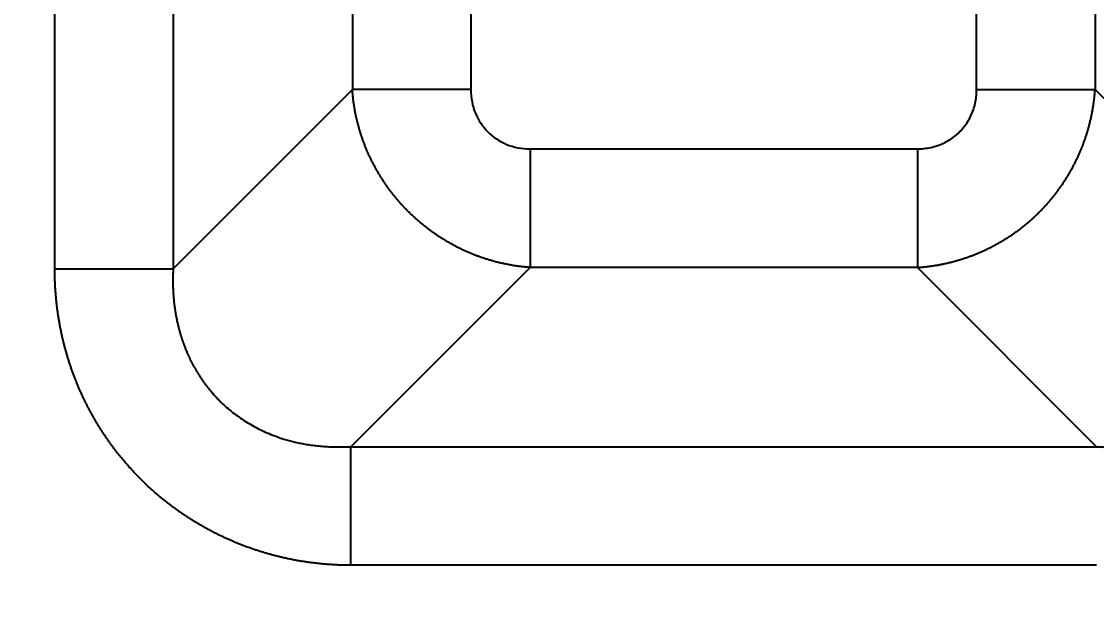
# Model space of a CAD drawing. Header units: millimetres. Extents: x -1286 to 291, y 5350 to 5880.
# Drawn here: x -1082.28 to -1065.04, y 5659.5 to 5668.75 of the extents above; entities that cross this region are included whole.
import ezdxf

# ---------------------------------------------------------------- set-up
doc = ezdxf.new("R2010")
doc.units = ezdxf.units.MM
doc.layers.add('dim', color=82, linetype='Continuous', lineweight=9)
doc.layers.add('粗实线层', color=7, linetype='Continuous', lineweight=35)
doc.dimstyles.new('ISO-25', dxfattribs={"dimscale": 1.5, "dimtxt": 2.5, "dimasz": 2.5, "dimexe": 1.25, "dimexo": 0.625, "dimtad": 1, "dimtxsty": 'Standard', "dimcen": 2.5, "dimadec": 0, "dimazin": 0, "dimtfac": 1, "dimtmove": 0, "dimatfit": 3, "dimfxl": 0, "dimarcsym": 0})

# ---------------------------------------------------------------- blocks, each defined once
blk = doc.blocks.new('*D39')
at = {"layer": 'Defpoints', "color": 0, "lineweight": 18, "transparency": 16777216}
for p in [(-981.514, 5754.075), (-1136.803, 5623.235)]:
    blk.add_point(p, dxfattribs=at)
at = {"layer": 'dim', "color": 0, "lineweight": -2, "transparency": 16777216}
for p, q in [((-931.597, 5796.133), (-979.219, 5756.008)), ((-1136.803, 5623.235), (-981.514, 5754.075)), ((-1139.097, 5621.302), (-1141.391, 5619.369))]:
    blk.add_line(p, q, dxfattribs=at)
at = {"layer": 'dim', "color": 0, "lineweight": 18, "transparency": 16777216}
for points in [[(-979.542, 5756.391), (-978.897, 5755.626), (-981.514, 5754.075)], [(-1139.419, 5621.684), (-1138.775, 5620.92), (-1136.803, 5623.235)]]:
    blk.add_solid(points, dxfattribs=at)
at = {"layer": 'dim', "color": 0, "lineweight": 18, "transparency": 16777216, "insert": (-942.427, 5790.849), "char_height": 3.75, "attachment_point": 5, "rotation": 40.1161}
blk.add_mtext('∅203,06', dxfattribs=at)

msp = doc.modelspace()

# ---------------------------------------------------------------- linework, layer by layer
at = {"layer": '粗实线层', "lineweight": 25}
for p, q in [((-1081.747, 5664.787), (-1081.747, 5676.745)), ((-1079.847, 5676.745), (-1079.847, 5664.787)), ((-1076.974, 5673.872), (-1076.974, 5667.66)), ((-1075.073, 5673.872), (-1075.073, 5667.66)), ((-1066.961, 5667.66), (-1066.961, 5673.872)), ((-1065.061, 5673.872), (-1065.061, 5667.66)), ((-1079.847, 5664.787), (-1076.974, 5667.66)), ((-1065.061, 5667.66), (-1062.188, 5664.788)), ((-1074.123, 5666.71), (-1067.912, 5666.71)), ((-1074.123, 5664.81), (-1076.996, 5661.937)), ((-1067.912, 5664.81), (-1074.123, 5664.81)), ((-1065.039, 5661.937), (-1067.912, 5664.81)), ((-1076.996, 5661.937), (-1065.039, 5661.937)), ((-1065.039, 5660.036), (-1076.996, 5660.036))]:
    msp.add_line(p, q, dxfattribs=at)
for radius in [87.342, 87.216, 86.564]:
    msp.add_circle((-1053.128, 5688.655), radius, dxfattribs=at)
for centre, radius, start, end in [((-1053.128, 5688.655), 86.224, 180.08059, 269.91941), ((-1053.128, 5688.655), 85.581, 180.90297, 269.09703), ((-1053.128, 5688.655), 83.696, 181.96796, 267.77604), ((-1053.128, 5688.655), 82.706, 182.5804, 267.41961), ((-1059.158, 5688.655), 101.531, 191.59189, 353.81047), ((-1059.158, 5688.655), 102.032, 191.56871, 353.81047), ((-1059.158, 5688.655), 100.442, 191.71935, 339.08959), ((-1059.158, 5688.655), 100.141, 191.71934, 339.08959), ((-1059.158, 5688.655), 100.022, 191.73334, 338.88345), ((-1059.158, 5688.655), 99.521, 191.82936, 338.86382), ((-1059.158, 5688.655), 102.401, 208.57791, 345.69153), ((-1059.158, 5688.655), 102.402, 208.57791, 345.69153)]:
    msp.add_arc(centre, radius, start, end, dxfattribs=at)
for points, degree, knots in [([(-1074.123, 5664.81), (-1074.132, 5664.81), (-1074.15, 5664.812), (-1074.177, 5664.814), (-1074.204, 5664.816), (-1074.231, 5664.819), (-1074.258, 5664.822), (-1074.285, 5664.825), (-1074.312, 5664.829), (-1074.339, 5664.832), (-1074.366, 5664.836), (-1074.392, 5664.84), (-1074.419, 5664.845), (-1074.446, 5664.85), (-1074.473, 5664.854), (-1074.499, 5664.86), (-1074.526, 5664.865), (-1074.552, 5664.871), (-1074.579, 5664.877), (-1074.606, 5664.883), (-1074.632, 5664.889), (-1074.658, 5664.896), (-1074.685, 5664.902), (-1074.711, 5664.91), (-1074.737, 5664.917), (-1074.763, 5664.924), (-1074.789, 5664.932), (-1074.815, 5664.94), (-1074.841, 5664.949), (-1074.867, 5664.957), (-1074.893, 5664.966), (-1074.919, 5664.975), (-1074.945, 5664.984), (-1074.97, 5664.993), (-1074.996, 5665.003), (-1075.021, 5665.013), (-1075.046, 5665.023), (-1075.072, 5665.033), (-1075.097, 5665.044), (-1075.122, 5665.055), (-1075.147, 5665.066), (-1075.172, 5665.077), (-1075.197, 5665.089), (-1075.221, 5665.1), (-1075.246, 5665.112), (-1075.27, 5665.124), (-1075.295, 5665.137), (-1075.319, 5665.149), (-1075.343, 5665.162), (-1075.367, 5665.175), (-1075.391, 5665.188), (-1075.415, 5665.202), (-1075.439, 5665.215), (-1075.462, 5665.229), (-1075.486, 5665.243), (-1075.509, 5665.257), (-1075.533, 5665.272), (-1075.556, 5665.287), (-1075.579, 5665.302), (-1075.602, 5665.317), (-1075.624, 5665.332), (-1075.647, 5665.347), (-1075.669, 5665.363), (-1075.692, 5665.379), (-1075.714, 5665.395), (-1075.736, 5665.411), (-1075.758, 5665.428), (-1075.78, 5665.445), (-1075.801, 5665.461), (-1075.823, 5665.478), (-1075.844, 5665.496), (-1075.865, 5665.513), (-1075.886, 5665.531), (-1075.907, 5665.549), (-1075.928, 5665.567), (-1075.948, 5665.585), (-1075.969, 5665.603), (-1075.989, 5665.622), (-1076.009, 5665.64), (-1076.029, 5665.659), (-1076.048, 5665.678), (-1076.068, 5665.698), (-1076.087, 5665.717), (-1076.107, 5665.737), (-1076.126, 5665.756), (-1076.145, 5665.776), (-1076.163, 5665.796), (-1076.182, 5665.816), (-1076.2, 5665.837), (-1076.218, 5665.857), (-1076.236, 5665.878), (-1076.254, 5665.899), (-1076.272, 5665.92), (-1076.289, 5665.941), (-1076.306, 5665.962), (-1076.323, 5665.984), (-1076.34, 5666.006), (-1076.357, 5666.027), (-1076.373, 5666.049), (-1076.39, 5666.071), (-1076.406, 5666.093), (-1076.421, 5666.116), (-1076.437, 5666.138), (-1076.453, 5666.161), (-1076.468, 5666.184), (-1076.483, 5666.206), (-1076.498, 5666.229), (-1076.513, 5666.252), (-1076.527, 5666.276), (-1076.541, 5666.299), (-1076.555, 5666.323), (-1076.569, 5666.346), (-1076.583, 5666.37), (-1076.596, 5666.394), (-1076.609, 5666.418), (-1076.622, 5666.442), (-1076.635, 5666.466), (-1076.648, 5666.49), (-1076.66, 5666.514), (-1076.672, 5666.539), (-1076.684, 5666.564), (-1076.696, 5666.588), (-1076.707, 5666.613), (-1076.718, 5666.638), (-1076.729, 5666.663), (-1076.74, 5666.688), (-1076.751, 5666.713), (-1076.761, 5666.738), (-1076.771, 5666.764), (-1076.781, 5666.789), (-1076.791, 5666.815), (-1076.8, 5666.84), (-1076.809, 5666.866), (-1076.818, 5666.891), (-1076.827, 5666.917), (-1076.835, 5666.943), (-1076.844, 5666.969), (-1076.852, 5666.995), (-1076.859, 5667.021), (-1076.867, 5667.047), (-1076.874, 5667.073), (-1076.881, 5667.1), (-1076.888, 5667.126), (-1076.895, 5667.152), (-1076.901, 5667.179), (-1076.907, 5667.205), (-1076.913, 5667.232), (-1076.919, 5667.258), (-1076.924, 5667.285), (-1076.929, 5667.311), (-1076.934, 5667.338), (-1076.939, 5667.365), (-1076.943, 5667.392), (-1076.947, 5667.418), (-1076.951, 5667.445), (-1076.955, 5667.472), (-1076.958, 5667.499), (-1076.962, 5667.526), (-1076.964, 5667.553), (-1076.967, 5667.58), (-1076.97, 5667.607), (-1076.972, 5667.633), (-1076.973, 5667.651), (-1076.974, 5667.66)], 3, [0, 0, 0, 0, 0.006241, 0.012481, 0.018719, 0.024957, 0.031194, 0.03743, 0.043666, 0.0499, 0.056133, 0.062366, 0.068597, 0.074828, 0.081058, 0.087287, 0.093515, 0.099743, 0.10597, 0.112195, 0.118421, 0.124645, 0.130869, 0.137091, 0.143314, 0.149535, 0.155756, 0.161976, 0.168195, 0.174414, 0.180632, 0.186849, 0.193066, 0.199282, 0.205497, 0.211712, 0.217926, 0.22414, 0.230353, 0.236565, 0.242777, 0.248989, 0.255199, 0.26141, 0.26762, 0.273829, 0.280038, 0.286246, 0.292454, 0.298662, 0.304869, 0.311075, 0.317282, 0.323487, 0.329693, 0.335898, 0.342103, 0.348307, 0.354511, 0.360714, 0.366918, 0.373121, 0.379323, 0.385526, 0.391728, 0.39793, 0.404131, 0.410333, 0.416534, 0.422734, 0.428935, 0.435136, 0.441336, 0.447536, 0.453736, 0.459936, 0.466135, 0.472335, 0.478534, 0.484733, 0.490932, 0.497131, 0.50333, 0.509529, 0.515728, 0.521927, 0.528126, 0.534325, 0.540523, 0.546722, 0.552921, 0.55912, 0.565318, 0.571517, 0.577716, 0.583915, 0.590114, 0.596313, 0.602513, 0.608712, 0.614912, 0.621111, 0.627311, 0.633511, 0.639711, 0.645912, 0.652112, 0.658313, 0.664514, 0.670715, 0.676916, 0.683118, 0.68932, 0.695522, 0.701725, 0.707927, 0.71413, 0.720334, 0.726538, 0.732742, 0.738946, 0.745151, 0.751356, 0.757562, 0.763768, 0.769974, 0.776181, 0.782388, 0.788596, 0.794804, 0.801012, 0.807221, 0.813431, 0.819641, 0.825852, 0.832063, 0.838274, 0.844486, 0.850699, 0.856912, 0.863126, 0.869341, 0.875556, 0.881771, 0.887988, 0.894205, 0.900422, 0.90664, 0.912859, 0.919079, 0.925299, 0.93152, 0.937742, 0.943964, 0.950187, 0.956411, 0.962636, 0.968861, 0.975087, 0.981314, 0.987542, 0.993771, 1, 1, 1, 1]), ([(-1067.912, 5664.81), (-1067.903, 5664.81), (-1067.885, 5664.812), (-1067.858, 5664.814), (-1067.831, 5664.816), (-1067.805, 5664.819), (-1067.778, 5664.822), (-1067.751, 5664.825), (-1067.724, 5664.828), (-1067.698, 5664.832), (-1067.671, 5664.836), (-1067.644, 5664.84), (-1067.618, 5664.844), (-1067.591, 5664.849), (-1067.564, 5664.853), (-1067.538, 5664.858), (-1067.511, 5664.864), (-1067.485, 5664.869), (-1067.458, 5664.875), (-1067.432, 5664.881), (-1067.406, 5664.887), (-1067.379, 5664.893), (-1067.353, 5664.9), (-1067.327, 5664.907), (-1067.3, 5664.914), (-1067.274, 5664.922), (-1067.248, 5664.929), (-1067.222, 5664.937), (-1067.196, 5664.945), (-1067.17, 5664.953), (-1067.144, 5664.962), (-1067.119, 5664.971), (-1067.093, 5664.98), (-1067.067, 5664.989), (-1067.042, 5664.998), (-1067.016, 5665.008), (-1066.991, 5665.018), (-1066.965, 5665.028), (-1066.94, 5665.039), (-1066.915, 5665.049), (-1066.89, 5665.06), (-1066.865, 5665.071), (-1066.84, 5665.082), (-1066.815, 5665.094), (-1066.79, 5665.106), (-1066.766, 5665.118), (-1066.741, 5665.13), (-1066.717, 5665.142), (-1066.692, 5665.155), (-1066.668, 5665.168), (-1066.644, 5665.181), (-1066.62, 5665.194), (-1066.596, 5665.208), (-1066.572, 5665.222), (-1066.548, 5665.236), (-1066.525, 5665.25), (-1066.501, 5665.264), (-1066.478, 5665.279), (-1066.455, 5665.294), (-1066.432, 5665.309), (-1066.409, 5665.324), (-1066.386, 5665.339), (-1066.363, 5665.355), (-1066.341, 5665.371), (-1066.318, 5665.387), (-1066.296, 5665.403), (-1066.274, 5665.42), (-1066.252, 5665.436), (-1066.23, 5665.453), (-1066.209, 5665.47), (-1066.187, 5665.488), (-1066.166, 5665.505), (-1066.144, 5665.523), (-1066.123, 5665.541), (-1066.103, 5665.559), (-1066.082, 5665.577), (-1066.061, 5665.596), (-1066.041, 5665.614), (-1066.021, 5665.633), (-1066.001, 5665.652), (-1065.981, 5665.671), (-1065.961, 5665.691), (-1065.941, 5665.71), (-1065.922, 5665.73), (-1065.903, 5665.75), (-1065.884, 5665.77), (-1065.865, 5665.79), (-1065.846, 5665.811), (-1065.828, 5665.831), (-1065.81, 5665.852), (-1065.792, 5665.873), (-1065.774, 5665.894), (-1065.756, 5665.915), (-1065.739, 5665.936), (-1065.721, 5665.958), (-1065.704, 5665.98), (-1065.687, 5666.001), (-1065.671, 5666.023), (-1065.654, 5666.045), (-1065.638, 5666.068), (-1065.622, 5666.09), (-1065.606, 5666.113), (-1065.59, 5666.135), (-1065.575, 5666.158), (-1065.56, 5666.181), (-1065.544, 5666.204), (-1065.53, 5666.227), (-1065.515, 5666.251), (-1065.501, 5666.274), (-1065.486, 5666.298), (-1065.472, 5666.321), (-1065.459, 5666.345), (-1065.445, 5666.369), (-1065.432, 5666.393), (-1065.419, 5666.417), (-1065.406, 5666.442), (-1065.393, 5666.466), (-1065.381, 5666.49), (-1065.369, 5666.515), (-1065.357, 5666.54), (-1065.345, 5666.564), (-1065.333, 5666.589), (-1065.322, 5666.614), (-1065.311, 5666.639), (-1065.3, 5666.664), (-1065.29, 5666.689), (-1065.279, 5666.715), (-1065.269, 5666.74), (-1065.259, 5666.765), (-1065.249, 5666.791), (-1065.24, 5666.817), (-1065.231, 5666.842), (-1065.222, 5666.868), (-1065.213, 5666.894), (-1065.204, 5666.92), (-1065.196, 5666.945), (-1065.188, 5666.971), (-1065.18, 5666.997), (-1065.173, 5667.024), (-1065.165, 5667.05), (-1065.158, 5667.076), (-1065.151, 5667.102), (-1065.144, 5667.128), (-1065.138, 5667.155), (-1065.132, 5667.181), (-1065.126, 5667.208), (-1065.12, 5667.234), (-1065.115, 5667.26), (-1065.109, 5667.287), (-1065.104, 5667.314), (-1065.1, 5667.34), (-1065.095, 5667.367), (-1065.091, 5667.393), (-1065.087, 5667.42), (-1065.083, 5667.447), (-1065.079, 5667.473), (-1065.076, 5667.5), (-1065.073, 5667.527), (-1065.07, 5667.553), (-1065.067, 5667.58), (-1065.065, 5667.607), (-1065.063, 5667.634), (-1065.061, 5667.652), (-1065.061, 5667.66)], 3, [0, 0, 0, 0, 0.006177, 0.012354, 0.018532, 0.024711, 0.030891, 0.037071, 0.043252, 0.049434, 0.055616, 0.061799, 0.067982, 0.074166, 0.080351, 0.086537, 0.092724, 0.098912, 0.105101, 0.11129, 0.117481, 0.123672, 0.129864, 0.136058, 0.142251, 0.148446, 0.154641, 0.160838, 0.167034, 0.173232, 0.179431, 0.18563, 0.19183, 0.198031, 0.204233, 0.210436, 0.21664, 0.222845, 0.229051, 0.235259, 0.241468, 0.247678, 0.25389, 0.260103, 0.266319, 0.272535, 0.278754, 0.284973, 0.291194, 0.297416, 0.30364, 0.309864, 0.31609, 0.322316, 0.328543, 0.334772, 0.341001, 0.347231, 0.353461, 0.359693, 0.365925, 0.372158, 0.378391, 0.384625, 0.39086, 0.397095, 0.403332, 0.409568, 0.415806, 0.422044, 0.428283, 0.434523, 0.440763, 0.447004, 0.453245, 0.459486, 0.465728, 0.47197, 0.478212, 0.484455, 0.490697, 0.49694, 0.503183, 0.509425, 0.515668, 0.52191, 0.528152, 0.534393, 0.540634, 0.546875, 0.553116, 0.559355, 0.565595, 0.571833, 0.578071, 0.584309, 0.590546, 0.596782, 0.603018, 0.609253, 0.615487, 0.621721, 0.627954, 0.634187, 0.640418, 0.64665, 0.65288, 0.659109, 0.665338, 0.671565, 0.677791, 0.684017, 0.690241, 0.696464, 0.702686, 0.708906, 0.715125, 0.721342, 0.727558, 0.733772, 0.739985, 0.746196, 0.752405, 0.758614, 0.764821, 0.771027, 0.777231, 0.783435, 0.789638, 0.79584, 0.802041, 0.808241, 0.81444, 0.820639, 0.826837, 0.833033, 0.839229, 0.845424, 0.851618, 0.857812, 0.864004, 0.870196, 0.876386, 0.882575, 0.888763, 0.894951, 0.901137, 0.907322, 0.913506, 0.91969, 0.925872, 0.932054, 0.938235, 0.944415, 0.950595, 0.956774, 0.962951, 0.969128, 0.975305, 0.98148, 0.987654, 0.993828, 1, 1, 1, 1]), ([(-1066.961, 5667.66), (-1066.858, 5667.66), (-1066.754, 5667.66), (-1066.549, 5667.66), (-1066.447, 5667.66), (-1066.25, 5667.66), (-1066.153, 5667.66), (-1065.968, 5667.66), (-1065.879, 5667.66), (-1065.71, 5667.66), (-1065.63, 5667.66), (-1065.481, 5667.66), (-1065.413, 5667.66), (-1065.289, 5667.66), (-1065.233, 5667.66), (-1065.136, 5667.66), (-1065.095, 5667.66), (-1065.061, 5667.66)], 3, [0, 0, 0, 0, 0.125, 0.125, 0.25, 0.25, 0.375, 0.375, 0.5, 0.5, 0.625, 0.625, 0.75, 0.75, 0.875, 0.875, 1, 1, 1, 1]), ([(-1074.123, 5666.71), (-1074.123, 5666.606), (-1074.123, 5666.503), (-1074.123, 5666.298), (-1074.123, 5666.196), (-1074.123, 5665.999), (-1074.123, 5665.902), (-1074.123, 5665.717), (-1074.123, 5665.627), (-1074.123, 5665.459), (-1074.123, 5665.379), (-1074.123, 5665.23), (-1074.123, 5665.162), (-1074.123, 5665.038), (-1074.123, 5664.982), (-1074.123, 5664.885), (-1074.123, 5664.844), (-1074.123, 5664.81)], 3, [0, 0, 0, 0, 0.125, 0.125, 0.25, 0.25, 0.375, 0.375, 0.5, 0.5, 0.625, 0.625, 0.75, 0.75, 0.875, 0.875, 1, 1, 1, 1]), ([(-1076.996, 5660.036), (-1077.487, 5660.036), (-1077.961, 5660.131), (-1078.423, 5660.224), (-1078.856, 5660.405), (-1079.281, 5660.582), (-1079.663, 5660.838), (-1080.042, 5661.091), (-1080.687, 5661.735), (-1080.942, 5662.114), (-1081.199, 5662.495), (-1081.377, 5662.921), (-1081.558, 5663.354), (-1081.651, 5663.818), (-1081.747, 5664.294), (-1081.747, 5664.787)], 2, [0, 0, 0, 0.125, 0.125, 0.25, 0.25, 0.375, 0.375, 0.5, 0.625, 0.625, 0.75, 0.75, 0.875, 0.875, 1, 1, 1]), ([(-1081.747, 5664.787), (-1081.643, 5664.787), (-1081.54, 5664.787), (-1081.335, 5664.787), (-1081.233, 5664.787), (-1081.036, 5664.787), (-1080.939, 5664.787), (-1080.754, 5664.787), (-1080.665, 5664.787), (-1080.496, 5664.787), (-1080.416, 5664.787), (-1080.267, 5664.787), (-1080.199, 5664.787), (-1080.075, 5664.787), (-1080.019, 5664.787), (-1079.922, 5664.787), (-1079.881, 5664.787), (-1079.847, 5664.787)], 3, [0, 0, 0, 0, 0.125, 0.125, 0.25, 0.25, 0.375, 0.375, 0.5, 0.5, 0.625, 0.625, 0.75, 0.75, 0.875, 0.875, 1, 1, 1, 1]), ([(-1079.847, 5664.787), (-1079.847, 5664.778), (-1079.848, 5664.761), (-1079.85, 5664.734), (-1079.851, 5664.707), (-1079.852, 5664.68), (-1079.852, 5664.653), (-1079.853, 5664.627), (-1079.853, 5664.6), (-1079.853, 5664.574), (-1079.852, 5664.547), (-1079.852, 5664.521), (-1079.851, 5664.495), (-1079.85, 5664.468), (-1079.849, 5664.442), (-1079.848, 5664.416), (-1079.846, 5664.39), (-1079.845, 5664.365), (-1079.843, 5664.339), (-1079.841, 5664.313), (-1079.838, 5664.288), (-1079.836, 5664.262), (-1079.833, 5664.237), (-1079.83, 5664.211), (-1079.827, 5664.186), (-1079.823, 5664.161), (-1079.82, 5664.136), (-1079.816, 5664.111), (-1079.812, 5664.086), (-1079.808, 5664.062), (-1079.803, 5664.037), (-1079.799, 5664.013), (-1079.794, 5663.988), (-1079.789, 5663.964), (-1079.784, 5663.94), (-1079.778, 5663.916), (-1079.773, 5663.892), (-1079.767, 5663.868), (-1079.761, 5663.844), (-1079.755, 5663.82), (-1079.748, 5663.797), (-1079.742, 5663.773), (-1079.735, 5663.75), (-1079.728, 5663.727), (-1079.721, 5663.704), (-1079.714, 5663.681), (-1079.706, 5663.658), (-1079.699, 5663.635), (-1079.691, 5663.613), (-1079.683, 5663.59), (-1079.674, 5663.568), (-1079.666, 5663.546), (-1079.657, 5663.524), (-1079.649, 5663.502), (-1079.64, 5663.48), (-1079.631, 5663.458), (-1079.621, 5663.437), (-1079.612, 5663.415), (-1079.602, 5663.394), (-1079.593, 5663.373), (-1079.583, 5663.352), (-1079.573, 5663.331), (-1079.562, 5663.31), (-1079.552, 5663.289), (-1079.541, 5663.269), (-1079.53, 5663.248), (-1079.519, 5663.228), (-1079.508, 5663.208), (-1079.497, 5663.188), (-1079.486, 5663.168), (-1079.474, 5663.149), (-1079.462, 5663.129), (-1079.45, 5663.11), (-1079.438, 5663.091), (-1079.426, 5663.072), (-1079.414, 5663.053), (-1079.401, 5663.034), (-1079.388, 5663.015), (-1079.376, 5662.997), (-1079.363, 5662.978), (-1079.349, 5662.96), (-1079.336, 5662.942), (-1079.323, 5662.924), (-1079.309, 5662.906), (-1079.295, 5662.889), (-1079.282, 5662.871), (-1079.268, 5662.854), (-1079.253, 5662.837), (-1079.239, 5662.82), (-1079.225, 5662.803), (-1079.21, 5662.786), (-1079.196, 5662.77), (-1079.181, 5662.754), (-1079.166, 5662.737), (-1079.151, 5662.721), (-1079.135, 5662.705), (-1079.12, 5662.69), (-1079.08, 5662.65), (-1079.014, 5662.587), (-1078.919, 5662.506), (-1078.818, 5662.429), (-1078.713, 5662.357), (-1078.603, 5662.289), (-1078.489, 5662.227), (-1078.371, 5662.171), (-1078.249, 5662.12), (-1078.154, 5662.085), (-1078.087, 5662.064), (-1078.049, 5662.052), (-1078.011, 5662.041), (-1077.971, 5662.03), (-1077.93, 5662.02), (-1077.888, 5662.01), (-1077.845, 5662), (-1077.801, 5661.991), (-1077.755, 5661.982), (-1077.708, 5661.974), (-1077.661, 5661.967), (-1077.611, 5661.96), (-1077.561, 5661.954), (-1077.51, 5661.948), (-1077.457, 5661.943), (-1077.403, 5661.939), (-1077.349, 5661.936), (-1077.292, 5661.934), (-1077.235, 5661.932), (-1077.177, 5661.932), (-1077.118, 5661.932), (-1077.057, 5661.934), (-1077.016, 5661.936), (-1076.996, 5661.937)], 3, [0, 0, 0, 0, 0.005911, 0.011803, 0.017677, 0.023533, 0.029371, 0.035192, 0.040994, 0.046778, 0.052545, 0.058295, 0.064027, 0.069741, 0.075439, 0.081119, 0.086782, 0.092429, 0.098058, 0.103671, 0.109267, 0.114847, 0.120411, 0.125958, 0.131489, 0.137004, 0.142504, 0.147987, 0.153455, 0.158907, 0.164344, 0.169765, 0.175172, 0.180563, 0.185939, 0.191301, 0.196648, 0.20198, 0.207298, 0.212602, 0.217891, 0.223167, 0.228428, 0.233676, 0.23891, 0.244131, 0.249338, 0.254532, 0.259713, 0.264881, 0.270036, 0.275178, 0.280308, 0.285426, 0.290532, 0.295625, 0.300706, 0.305776, 0.310834, 0.31588, 0.320915, 0.325939, 0.330952, 0.335954, 0.340946, 0.345927, 0.350897, 0.355857, 0.360807, 0.365747, 0.370677, 0.375598, 0.380509, 0.385411, 0.390304, 0.395188, 0.400063, 0.40493, 0.409788, 0.414638, 0.41948, 0.424313, 0.42914, 0.433958, 0.438769, 0.443573, 0.44837, 0.453159, 0.457943, 0.462719, 0.467489, 0.472253, 0.477012, 0.481764, 0.48651, 0.491252, 0.495988, 0.500718, 0.52767, 0.554773, 0.582059, 0.609558, 0.6373, 0.665313, 0.693625, 0.722263, 0.751253, 0.759498, 0.76797, 0.776671, 0.785601, 0.794763, 0.804156, 0.813782, 0.823642, 0.833736, 0.844065, 0.85463, 0.865431, 0.87647, 0.887746, 0.89926, 0.911013, 0.923005, 0.935236, 0.947707, 0.960419, 0.973372, 0.986565, 1, 1, 1, 1]), ([(-1065.039, 5661.937), (-1065.03, 5661.936), (-1065.012, 5661.935), (-1064.985, 5661.934), (-1064.958, 5661.933), (-1064.931, 5661.932), (-1064.904, 5661.931), (-1064.877, 5661.931), (-1064.851, 5661.931), (-1064.824, 5661.931), (-1064.798, 5661.931), (-1064.771, 5661.931), (-1064.745, 5661.932), (-1064.719, 5661.933), (-1064.693, 5661.934), (-1064.667, 5661.935), (-1064.641, 5661.937), (-1064.615, 5661.939), (-1064.589, 5661.941), (-1064.563, 5661.943), (-1064.538, 5661.945), (-1064.512, 5661.948), (-1064.487, 5661.951), (-1064.461, 5661.954), (-1064.436, 5661.957), (-1064.411, 5661.96), (-1064.386, 5661.964), (-1064.361, 5661.968), (-1064.336, 5661.972), (-1064.312, 5661.976), (-1064.287, 5661.98), (-1064.262, 5661.985), (-1064.238, 5661.99), (-1064.214, 5661.995), (-1064.19, 5662), (-1064.165, 5662.005), (-1064.141, 5662.011), (-1064.118, 5662.017), (-1064.094, 5662.023), (-1064.07, 5662.029), (-1064.047, 5662.035), (-1064.023, 5662.042), (-1064, 5662.048), (-1063.977, 5662.055), (-1063.954, 5662.062), (-1063.931, 5662.07), (-1063.908, 5662.077), (-1063.885, 5662.085), (-1063.863, 5662.093), (-1063.84, 5662.101), (-1063.818, 5662.109), (-1063.796, 5662.117), (-1063.774, 5662.126), (-1063.752, 5662.134), (-1063.73, 5662.143), (-1063.708, 5662.152), (-1063.687, 5662.162), (-1063.665, 5662.171), (-1063.644, 5662.181), (-1063.623, 5662.19), (-1063.602, 5662.2), (-1063.581, 5662.21), (-1063.56, 5662.221), (-1063.54, 5662.231), (-1063.519, 5662.242), (-1063.499, 5662.252), (-1063.479, 5662.263), (-1063.459, 5662.274), (-1063.439, 5662.286), (-1063.419, 5662.297), (-1063.399, 5662.309), (-1063.38, 5662.32), (-1063.361, 5662.332), (-1063.342, 5662.344), (-1063.322, 5662.356), (-1063.304, 5662.369), (-1063.285, 5662.381), (-1063.266, 5662.394), (-1063.248, 5662.406), (-1063.23, 5662.419), (-1063.211, 5662.432), (-1063.193, 5662.446), (-1063.176, 5662.459), (-1063.158, 5662.472), (-1063.14, 5662.486), (-1063.123, 5662.5), (-1063.106, 5662.514), (-1063.089, 5662.528), (-1063.072, 5662.542), (-1063.055, 5662.556), (-1063.038, 5662.571), (-1063.022, 5662.585), (-1063.006, 5662.6), (-1062.99, 5662.615), (-1062.974, 5662.63), (-1062.958, 5662.645), (-1062.942, 5662.66), (-1062.921, 5662.681), (-1062.895, 5662.708), (-1062.863, 5662.741), (-1062.832, 5662.775), (-1062.802, 5662.81), (-1062.773, 5662.845), (-1062.744, 5662.881), (-1062.715, 5662.917), (-1062.687, 5662.955), (-1062.66, 5662.993), (-1062.634, 5663.031), (-1062.608, 5663.071), (-1062.583, 5663.11), (-1062.558, 5663.151), (-1062.534, 5663.192), (-1062.511, 5663.234), (-1062.489, 5663.276), (-1062.467, 5663.319), (-1062.446, 5663.363), (-1062.425, 5663.407), (-1062.406, 5663.452), (-1062.387, 5663.497), (-1062.369, 5663.543), (-1062.352, 5663.589), (-1062.335, 5663.636), (-1062.319, 5663.684), (-1062.304, 5663.732), (-1062.29, 5663.78), (-1062.277, 5663.829), (-1062.265, 5663.879), (-1062.253, 5663.929), (-1062.242, 5663.979), (-1062.232, 5664.031), (-1062.223, 5664.082), (-1062.215, 5664.134), (-1062.208, 5664.186), (-1062.201, 5664.239), (-1062.196, 5664.292), (-1062.191, 5664.346), (-1062.187, 5664.4), (-1062.185, 5664.454), (-1062.183, 5664.509), (-1062.182, 5664.564), (-1062.182, 5664.619), (-1062.183, 5664.675), (-1062.185, 5664.731), (-1062.187, 5664.769), (-1062.188, 5664.788)], 3, [0, 0, 0, 0, 0.005924, 0.011829, 0.017716, 0.023584, 0.029433, 0.035265, 0.041078, 0.046873, 0.05265, 0.058409, 0.06415, 0.069873, 0.075579, 0.081267, 0.086938, 0.092592, 0.098228, 0.103848, 0.10945, 0.115035, 0.120604, 0.126156, 0.131691, 0.13721, 0.142713, 0.1482, 0.15367, 0.159124, 0.164563, 0.169986, 0.175393, 0.180785, 0.186161, 0.191522, 0.196869, 0.2022, 0.207516, 0.212817, 0.218104, 0.223376, 0.228634, 0.233878, 0.239108, 0.244323, 0.249525, 0.254714, 0.259888, 0.26505, 0.270198, 0.275333, 0.280454, 0.285564, 0.29066, 0.295744, 0.300815, 0.305874, 0.310921, 0.315957, 0.32098, 0.325992, 0.330992, 0.33598, 0.340958, 0.345925, 0.35088, 0.355825, 0.36076, 0.365684, 0.370597, 0.375501, 0.380395, 0.385279, 0.390153, 0.395018, 0.399873, 0.40472, 0.409558, 0.414387, 0.419207, 0.424019, 0.428822, 0.433618, 0.438406, 0.443186, 0.447958, 0.452723, 0.457481, 0.462232, 0.466976, 0.471713, 0.476444, 0.481169, 0.485887, 0.4906, 0.495306, 0.500008, 0.509822, 0.519661, 0.529527, 0.539421, 0.549346, 0.559303, 0.569293, 0.579318, 0.589379, 0.599479, 0.609618, 0.619799, 0.630022, 0.64029, 0.650603, 0.660963, 0.671371, 0.68183, 0.69234, 0.702902, 0.713519, 0.724191, 0.734919, 0.745705, 0.756551, 0.767457, 0.778425, 0.789455, 0.80055, 0.811709, 0.822935, 0.834229, 0.845591, 0.857022, 0.868525, 0.880099, 0.891746, 0.903466, 0.915261, 0.927132, 0.93908, 0.951105, 0.963209, 0.975392, 0.987656, 1, 1, 1, 1]), ([(-1076.996, 5661.529), (-1076.996, 5661.576), (-1076.996, 5661.62), (-1076.996, 5661.701), (-1076.996, 5661.738), (-1076.996, 5661.806), (-1076.996, 5661.837), (-1076.996, 5661.892), (-1076.996, 5661.916), (-1076.996, 5661.937)], 3, [0, 0, 0, 0, 0.25, 0.25, 0.5, 0.5, 0.75, 0.75, 1, 1, 1, 1])]:
    msp.add_open_spline(points, degree=degree, knots=knots, dxfattribs=at)
for points, weights in [([(-1075.073, 5667.66), (-1075.961, 5667.66), (-1076.685, 5667.66), (-1076.974, 5667.66)], [1.10246344043, 0.965844453474, 0.965845519864, 1.1024666396]), ([(-1067.912, 5666.71), (-1067.912, 5665.822), (-1067.912, 5665.099), (-1067.912, 5664.81)], [1.10246344043, 0.965844453474, 0.965845519864, 1.1024666396]), ([(-1076.996, 5660.036), (-1076.996, 5660.605), (-1076.996, 5661.136), (-1076.996, 5661.529)], [1.10247161033, 1.0108436857, 0.980664560484, 1.01193423469])]:
    msp.add_rational_spline(points, weights, degree=3, dxfattribs=at)
for points in [[(-1075.073, 5667.66), (-1075.073, 5667.523), (-1075.022, 5667.274), (-1074.819, 5666.966), (-1074.51, 5666.762), (-1074.261, 5666.71), (-1074.123, 5666.71)], [(-1067.912, 5666.71), (-1067.837, 5666.71), (-1067.692, 5666.726), (-1067.487, 5666.795), (-1067.307, 5666.907), (-1067.158, 5667.056), (-1067.046, 5667.236), (-1066.977, 5667.441), (-1066.961, 5667.586), (-1066.961, 5667.66)]]:
    msp.add_open_spline(points, degree=3, dxfattribs=at)

# ---------------------------------------------------------------- dimensions: what is measured, and where the dimension line sits
at = {"layer": 'dim', "lineweight": 18}
dim = msp.add_diameter_dim_2p(p1=(-1136.803, 5623.235), p2=(-981.514, 5754.075), dimstyle='ISO-25', override={"dimasz": 2, "dimexe": 0.49975, "dimexo": 0.49975, "dimgap": 0.49975}, dxfattribs=at)
dim.commit()
dim.dimension.update_dxf_attribs({"geometry": '*D39', "text_midpoint": (-940.534, 5788.603), "dimtype": 163})

doc.saveas('drawing.dxf')
